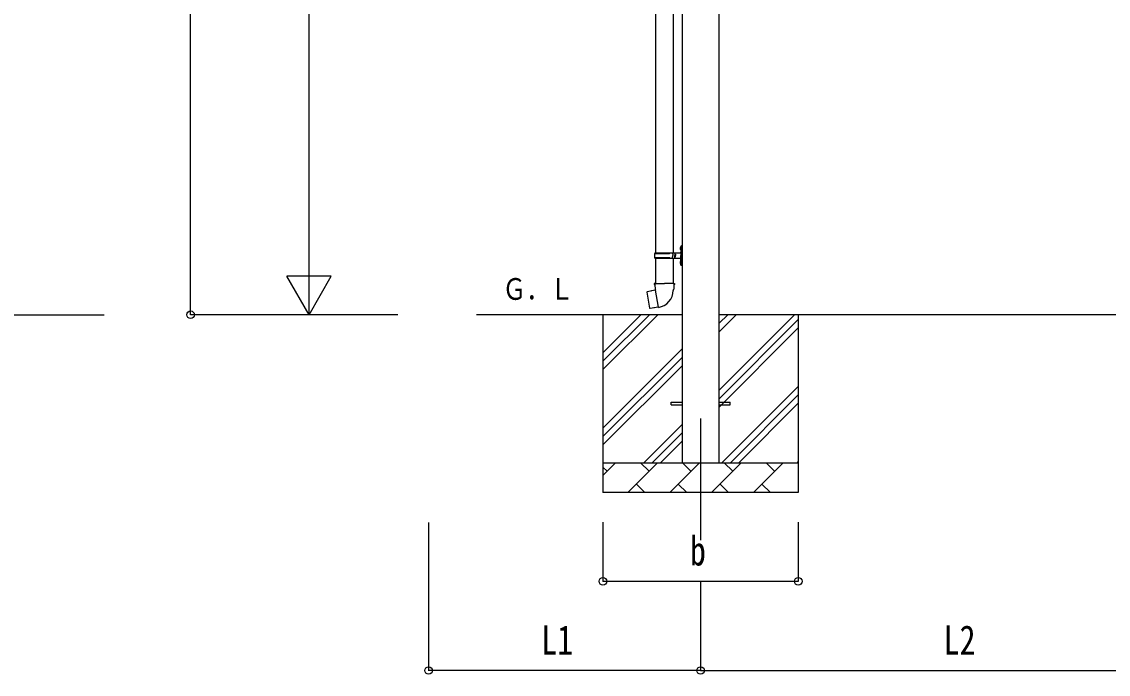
# Model space of a CAD drawing. Units: millimetres, scale not verified. Extents: x -12615 to 12615, y -8910 to 8910.
# Drawn here: x -5978 to -2308, y -4165 to -1962 of the extents above; entities that cross this region are included whole.
import ezdxf
from ezdxf.enums import TextEntityAlignment as Align

# ---------------------------------------------------------------- set-up
doc = ezdxf.new("R2010")
doc.units = ezdxf.units.MM
doc.header["$LTSCALE"] = 40
for name, color, linetype in [('0-4_YKK_12', 2, 'Continuous'), ('0-5_YKK_13', 4, 'Continuous'), ('0-6_YKK_A1', 4, 'Continuous'), ('0-7_YKK_D', 6, 'Continuous')]:
    doc.layers.add(name, color=color, linetype=linetype)
doc.styles.add('ＭＳ ゴシック', font='')
doc.styles.get('ＭＳ ゴシック').set_extended_font_data('MS Gothic')

msp = doc.modelspace()

# ---------------------------------------------------------------- linework, layer by layer
at = {"layer": '0-4_YKK_12'}
msp.add_line((-3684.43, -3301.37), (-3684.43, -3711.96), dxfattribs=at)
at = {"layer": '0-5_YKK_13'}
for p, q in [((-3836.93, -1837.87), (-3836.93, -2742.37)), ((-3776.93, -1837.87), (-3776.93, -2742.37)), ((-3839.93, -2744.37), (-3789.59, -2744.37)), ((-3838.93, -2742.37), (-3752.93, -2742.37)), ((-3838.93, -2742.37), (-3838.93, -2744.37)), ((-3779.93, -2742.37), (-3779.93, -2746.87)), ((-3779.93, -2746.87), (-3777.93, -2746.87)), ((-3777.93, -2746.87), (-3777.93, -2751.37)), ((-3777.93, -2755.87), (-3777.93, -2751.37)), ((-3771.93, -2742.37), (-3771.93, -2751.37)), ((-3771.93, -2746.87), (-3768.93, -2746.87)), ((-3771.93, -2760.37), (-3771.93, -2751.37)), ((-3768.93, -2746.87), (-3768.93, -2751.37)), ((-3768.93, -2755.87), (-3768.93, -2751.37)), ((-3753.23, -2725.23), (-3751.18, -2726.22)), ((-3751.96, -2723.22), (-3751.33, -2723.22)), ((-3751.96, -2723.22), (-3751.96, -2731.52)), ((-3751.96, -2731.52), (-3751.33, -2731.52)), ((-3751.33, -2723.22), (-3751.33, -2731.52)), ((-3751.33, -2723.22), (-3750.93, -2723.62)), ((-3751.33, -2731.52), (-3750.93, -2731.12)), ((-3751.18, -2726.22), (-3750.57, -2727.37)), ((-3750.93, -2719.37), (-3747.93, -2717.87)), ((-3750.93, -2719.37), (-3750.93, -2751.37)), ((-3750.93, -2723.62), (-3750.93, -2731.12)), ((-3750.93, -2783.37), (-3750.93, -2751.37)), ((-3747.93, -2717.87), (-3747.93, -2751.37)), ((-3747.93, -2717.87), (-3746.93, -2717.87)), ((-3747.93, -2784.87), (-3747.93, -2751.37)), ((-3746.93, -2717.87), (-3746.93, -2751.37)), ((-3746.93, -2784.87), (-3746.93, -2751.37)), ((-3839.93, -2758.37), (-3789.59, -2758.37)), ((-3838.93, -2760.37), (-3838.93, -2758.37)), ((-3838.93, -2760.37), (-3752.93, -2760.37)), ((-3836.93, -2760.37), (-3836.93, -2845.3)), ((-3779.93, -2760.37), (-3779.93, -2755.87)), ((-3779.93, -2755.87), (-3777.93, -2755.87)), ((-3776.93, -2760.37), (-3776.93, -2845.3)), ((-3771.93, -2755.87), (-3768.93, -2755.87)), ((-3753.23, -2773.23), (-3751.18, -2774.22)), ((-3751.96, -2771.22), (-3751.33, -2771.22)), ((-3751.96, -2771.22), (-3751.96, -2779.52)), ((-3751.96, -2779.52), (-3751.33, -2779.52)), ((-3751.33, -2771.22), (-3751.33, -2779.52)), ((-3751.33, -2771.22), (-3750.93, -2771.62)), ((-3751.33, -2779.52), (-3750.93, -2779.12)), ((-3751.18, -2774.22), (-3750.57, -2775.37)), ((-3750.93, -2771.62), (-3750.93, -2779.12)), ((-3750.93, -2783.37), (-3747.93, -2784.87)), ((-3747.93, -2784.87), (-3746.93, -2784.87)), ((-3838.78, -2845.3), (-3840.93, -2846.08)), ((-3840.93, -2846.08), (-3840.93, -2849.7)), ((-3840.93, -2849.7), (-3838.69, -2850.52)), ((-3838.78, -2845.3), (-3806.93, -2845.3)), ((-3838.78, -2845.3), (-3838.69, -2850.52)), ((-3838.69, -2850.52), (-3838.43, -2865.3)), ((-3775.08, -2845.3), (-3806.93, -2845.3)), ((-3772.93, -2849.7), (-3775.17, -2850.52)), ((-3775.08, -2845.3), (-3772.93, -2846.08)), ((-3772.93, -2846.08), (-3772.93, -2849.7)), ((-3865.39, -2873.75), (-3866.2, -2874.92)), ((-3866.2, -2874.92), (-3856.58, -2929.48)), ((-3837.52, -2868.5), (-3865.39, -2873.75)), ((-3852.64, -2871.15), (-3852.86, -2871.39)), ((-3838.43, -2865.3), (-3837.08, -2867.3)), ((-3827.16, -2925.8), (-3837.3, -2868.32)), ((-3837.27, -2867.5), (-3837.27, -2868.21)), ((-3837.08, -2867.3), (-3837.11, -2867.31)), ((-3776.74, -2867.24), (-3776.81, -2869.41)), ((-3775.43, -2865.3), (-3776.74, -2867.24)), ((-3842.55, -2928.39), (-3842.83, -2928.24)), ((-3826.86, -2926.56), (-3827.1, -2925.9)), ((-3784.43, -3246.87), (-3746.93, -3246.87)), ((-3784.43, -3255.87), (-3784.43, -3246.87)), ((-3784.43, -3255.87), (-3746.93, -3255.87)), ((-3621.93, -3246.87), (-3584.43, -3246.87)), ((-3621.93, -3255.87), (-3584.43, -3255.87)), ((-3584.43, -3255.87), (-3584.43, -3246.87))]:
    msp.add_line(p, q, dxfattribs=at)
for points in [[(-3753.23, -2729.52), (-3751.18, -2728.52), (-3750.57, -2727.37)], [(-3753.23, -2777.52), (-3751.18, -2776.52), (-3750.57, -2775.37)], [(-3775.08, -2845.3), (-3775.17, -2850.52), (-3775.43, -2865.3)], [(-3850.4, -2870.93), (-3850.68, -2870.78), (-3852.64, -2871.15)], [(-3827.43, -2925.71), (-3855.41, -2930.3), (-3856.58, -2929.48)], [(-3840.37, -2927.83), (-3840.58, -2928.07), (-3842.55, -2928.39)]]:
    msp.add_lwpolyline(points, dxfattribs=at)
for centre, radius, start, end in [((-3791.18, -2751.37), 49.25, 171.82876, 180.00002), ((-3791.18, -2751.37), 49.25, 180.00002, 188.17127), ((-3789.59, -2742.37), 2, 270, 359.99998), ((-3747.63, -2727.37), 6, 136.21765, 223.78235), ((-3752.93, -2740.37), 2, 270, 359.99998), ((-3789.59, -2760.37), 2, 0.00005, 90.00004), ((-3747.63, -2775.37), 6, 136.21765, 223.78235), ((-3752.93, -2762.37), 2, 0.00005, 90.00004), ((-3837.57, -2868.21), 0.3, 280.66842, 0), ((-3837.07, -2867.5), 0.2, 100, 180), ((-3837.08, -2867.3), 60.3, 279.96938, 358), ((-3827.38, -2926), 0.3, 20, 99.33158), ((-3826.67, -2926.49), 0.2, 200, 279.96938)]:
    msp.add_arc(centre, radius, start, end, dxfattribs=at)
at = {"layer": '0-6_YKK_A1'}
for p, q in [((-3746.93, -653.87), (-3746.93, -3451.37)), ((-3621.93, -3451.37), (-3621.93, -653.87)), ((-6469.44, -2951.37), (-5699.44, -2951.37)), ((-3746.93, -2951.37), (-4441.09, -2951.37)), ((-4014.43, -2951.37), (-4014.43, -3551.37)), ((-4014.43, -3136.43), (-3829.38, -2951.37)), ((-4014.43, -3108.14), (-3857.66, -2951.37)), ((-4014.43, -3079.86), (-3885.94, -2951.37)), ((-1946.93, -2951.37), (-3621.93, -2951.37)), ((-3621.93, -3206.47), (-3366.83, -2951.37)), ((-3621.93, -3008.48), (-3564.82, -2951.37)), ((-3621.93, -2980.2), (-3593.1, -2951.37)), ((-3621.93, -3234.76), (-3354.43, -2967.26)), ((-3354.43, -2951.37), (-3354.43, -3551.37)), ((-3621.93, -3263.04), (-3354.43, -2995.54)), ((-4014.43, -3334.42), (-3746.93, -3066.92)), ((-4014.43, -3362.7), (-3746.93, -3095.2)), ((-4014.43, -3390.98), (-3746.93, -3123.48)), ((-3612.27, -3451.37), (-3354.43, -3193.53)), ((-3583.99, -3451.37), (-3354.43, -3221.82)), ((-3555.7, -3451.37), (-3354.43, -3250.1)), ((-3876.83, -3451.37), (-3746.93, -3321.47)), ((-3848.54, -3451.37), (-3746.93, -3349.76)), ((-3820.26, -3451.37), (-3746.93, -3378.04)), ((-3357.71, -3451.37), (-3354.43, -3448.09)), ((-4014.43, -3451.37), (-3354.43, -3451.37)), ((-4014.43, -3494.27), (-3971.53, -3451.37)), ((-4000.09, -3479.93), (-4014.43, -3465.59)), ((-3930.11, -3551.37), (-3830.11, -3451.37)), ((-3858.67, -3479.93), (-3887.22, -3451.37)), ((-3788.69, -3551.37), (-3688.69, -3451.37)), ((-3717.24, -3479.93), (-3745.8, -3451.37)), ((-3647.27, -3551.37), (-3547.27, -3451.37)), ((-3575.82, -3479.93), (-3604.38, -3451.37)), ((-3505.85, -3551.37), (-3405.85, -3451.37)), ((-3434.4, -3479.93), (-3462.95, -3451.37)), ((-3901.56, -3522.82), (-3873.01, -3551.37)), ((-3760.14, -3522.82), (-3731.58, -3551.37)), ((-3618.72, -3522.82), (-3590.16, -3551.37)), ((-3477.29, -3522.82), (-3448.74, -3551.37)), ((-3354.43, -3551.37), (-4014.43, -3551.37))]:
    msp.add_line(p, q, dxfattribs=at)
at = {"layer": '0-7_YKK_D'}
for p, q in [((-5407.07, -2951.37), (-5407.07, -415.43)), ((-5007.07, -2801.37), (-5007.07, -801.37)), ((-5007.07, -2951.37), (-5007.07, -2691.57)), ((-5007.07, -2951.37), (-5082.07, -2821.47)), ((-4932.07, -2821.47), (-5082.07, -2821.47)), ((-5007.07, -2951.37), (-4932.07, -2821.47)), ((-4707.07, -2951.37), (-5408.07, -2951.37)), ((-4707.07, -2951.37), (-5008.07, -2951.37)), ((-4603.12, -3652.37), (-4603.12, -4153.37)), ((-4014.43, -3651.37), (-4014.43, -3852.37)), ((-3354.43, -3651.37), (-3354.43, -3852.37)), ((-4014.43, -3851.37), (-3354.43, -3851.37)), ((-3684.43, -3852.37), (-3684.43, -4153.37)), ((-3684.43, -3852.37), (-3684.43, -4153.37)), ((-3684.43, -4152.37), (-4603.12, -4152.37)), ((-3684.43, -4152.37), (-1884.43, -4152.37))]:
    msp.add_line(p, q, dxfattribs=at)
for centre in [(-5407.07, -2951.37), (-4014.43, -3851.37), (-3354.43, -3851.37), (-4603.12, -4152.37), (-3684.43, -4152.37), (-3684.43, -4152.37)]:
    msp.add_circle(centre, 12.75, dxfattribs=at)

# ---------------------------------------------------------------- texts
at = {"layer": '0-6_YKK_A1', "style": 'ＭＳ ゴシック', "width": 0.8}
msp.add_text('Ｇ．Ｌ', height=73.31, dxfattribs=at).set_placement((-4353.64, -2922.92), align=Align.BOTTOM_LEFT)
at = {"layer": '0-7_YKK_D', "style": 'ＭＳ ゴシック', "width": 0.8}
for s, p in [('b', (-3720.43, -3827.37)), ('L1', (-4222.97, -4128.37)), ('L2', (-2863.63, -4128.37))]:
    msp.add_text(s, height=98.97, dxfattribs=at).set_placement(p, align=Align.BOTTOM_LEFT)

doc.saveas('drawing.dxf')
